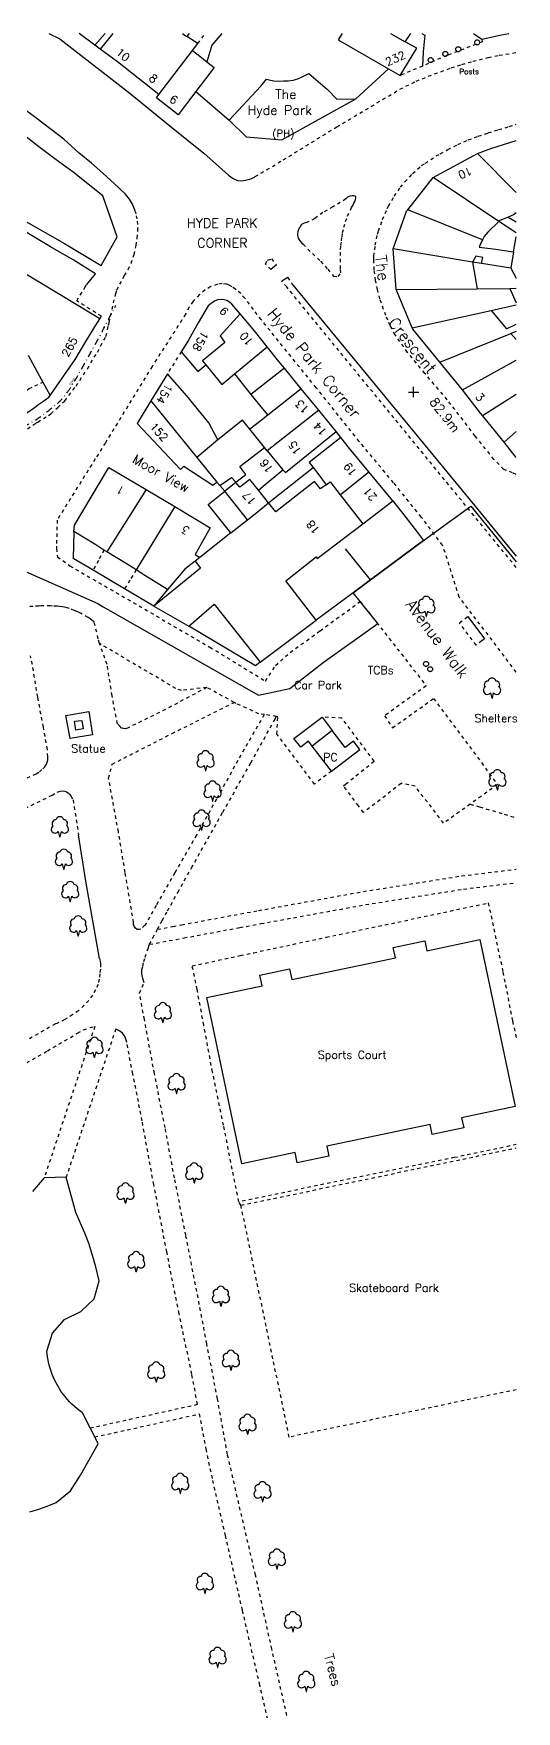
# Model space of a CAD drawing. Extents: x 428500 to 429165, y 435000 to 435500.
# Drawn here: x 428927.6 to 429000, y 435248.4 to 435500 of the extents above; entities that cross this region are included whole.
import ezdxf

# ---------------------------------------------------------------- set-up
doc = ezdxf.new("R2010")
doc.units = 0
doc.linetypes.add('DASHDOT1', pattern=[2, 1, -0.5, 0, -0.5])
doc.linetypes.add('DASHEDLINE', pattern=[1, 0.5, -0.5])
doc.layers.get('0').update_dxf_attribs({"color": 222})
for name, color, linetype in [('du-EXISTINGDUCT-F1', 181, 'DASHDOT1'), ('du-EXISTINGTEXT', 181, 'Continuous'), ('os_Block', 7, 'Continuous'), ('OS_LINE - Boundary', 8, 'Continuous'), ('OS_LINE - Building Division', 8, 'Continuous'), ('OS_LINE - Building Outline', 7, 'Continuous'), ('OS_LINE - Builiding Overhead', 7, 'DASHEDLINE'), ('OS_LINE - Default', 8, 'Continuous'), ('OS_LINE - Edge', 8, 'DASHEDLINE'), ('OS_LINE - Property Closing', 8, 'DASHEDLINE'), ('OS_LINE - Road Or Track', 8, 'DASHEDLINE'), ('OS_PT - Roadside', 8, 'Continuous'), ('OS_PT - Spot Height', 8, 'Continuous'), ('OS_PT - Structure', 8, 'Continuous'), ('OS_PT - Vegetation', 8, 'Continuous'), ('OS_TEXT - Building or Structure', 4, 'Continuous'), ('OS_TEXT - General', 4, 'Continuous'), ('OS_TEXT - Height', 4, 'Continuous'), ('OS_TEXT - Road', 4, 'Continuous'), ('OS_TEXT - Roadside', 4, 'Continuous')]:
    doc.layers.add(name, color=color, linetype=linetype)
doc.styles.add('AutoTextStyle-2', font='')
doc.styles.get('AutoTextStyle-2').set_extended_font_data('romans-shx')

# ---------------------------------------------------------------- blocks, each defined once
blk = doc.blocks.new('positionedNonconiferousTreeSymbol_#669966')
blk.add_lwpolyline([(-1.074, 0.097), (-1.21, -0.031), (-1.299, -0.194), (-1.334, -0.377), (-1.312, -0.561), (-1.233, -0.73), (-1.106, -0.866), (-0.944, -0.957), (-0.761, -0.993), (-0.576, -0.972), (-0.407, -0.894), (-0.27, -0.768), (-0.269, -0.765), (-0.068, -1.539), (0.012, -1.539), (0.193, -0.756), (0.193, -0.756), (0.329, -0.887), (0.499, -0.969), (0.685, -0.993), (0.87, -0.959), (1.036, -0.869), (1.164, -0.731), (1.244, -0.561), (1.267, -0.374), (1.23, -0.189), (1.138, -0.025), (0.999, 0.102), (1.087, 0.259), (1.119, 0.436), (1.094, 0.615), (1.012, 0.775), (0.883, 0.901), (0.72, 0.979), (0.541, 1), (0.541, 1), (0.464, 1.184), (0.331, 1.331), (0.156, 1.427), (-0.04, 1.461), (-0.236, 1.427), (-0.411, 1.331), (-0.544, 1.184), (-0.621, 1), (-0.801, 0.978), (-0.964, 0.9), (-1.093, 0.773), (-1.175, 0.611), (-1.199, 0.431), (-1.164, 0.254), (-1.074, 0.097)])
blk = doc.blocks.new('spotHeightSymbol_#FF0000')
for points in [[(-0.775, 0), (0.775, 0)], [(0, -0.775), (0, 0.775)]]:
    blk.add_lwpolyline(points)
blk = doc.blocks.new('roadsidePostSymbol_#000000')
blk.add_lwpolyline([(0.375, 0), (0.368, -0.073), (0.346, -0.144), (0.312, -0.208), (0.265, -0.265), (0.208, -0.312), (0.144, -0.346), (0.073, -0.368), (0, -0.375), (-0.073, -0.368), (-0.144, -0.346), (-0.208, -0.312), (-0.265, -0.265), (-0.312, -0.208), (-0.346, -0.144), (-0.368, -0.073), (-0.375, 0), (-0.368, 0.073), (-0.346, 0.144), (-0.312, 0.208), (-0.265, 0.265), (-0.208, 0.312), (-0.144, 0.346), (-0.073, 0.368), (0, 0.375), (0.073, 0.368), (0.144, 0.346), (0.208, 0.312), (0.265, 0.265), (0.312, 0.208), (0.346, 0.144), (0.368, 0.073), (0.375, 0)])
blk = doc.blocks.new('structurePointSymbol_#000000')
blk.add_lwpolyline([(0.375, 0), (0.368, -0.073), (0.346, -0.144), (0.312, -0.208), (0.265, -0.265), (0.208, -0.312), (0.144, -0.346), (0.073, -0.368), (0, -0.375), (-0.073, -0.368), (-0.144, -0.346), (-0.208, -0.312), (-0.265, -0.265), (-0.312, -0.208), (-0.346, -0.144), (-0.368, -0.073), (-0.375, 0), (-0.368, 0.073), (-0.346, 0.144), (-0.312, 0.208), (-0.265, 0.265), (-0.208, 0.312), (-0.144, 0.346), (-0.073, 0.368), (0, 0.375), (0.073, 0.368), (0.144, 0.346), (0.208, 0.312), (0.265, 0.265), (0.312, 0.208), (0.346, 0.144), (0.368, 0.073), (0.375, 0)])
blk = doc.blocks.new('se2835se')
at = {"layer": 'OS_LINE - Boundary'}
blk.add_lwpolyline([(428715.233, 435000), (428719.674, 435008.665), (428743.487, 435055.655), (428779.682, 435131.22), (428815.718, 435204.722), (428832.863, 435240.282), (428848.739, 435279.652), (428868.741, 435320.451), (428880.806, 435343.787), (428899.38, 435379.188), (428921.605, 435421.416), (428937.268, 435414.537), (428938.062, 435414.06), (428961.345, 435400.778), (428966.055, 435401.784), (428971.029, 435405.699), (428979.231, 435411.52), (428976.6, 435414.85), (428975.54, 435416.16), (428978.13, 435418.08), (428986.08, 435423.98), (428993.201, 435429.142), (429000, 435420.81)], dxfattribs=at)
at = {"layer": 'OS_LINE - Building Division'}
for points in [[(428949.95, 435500), (428950.59, 435499.58)], [(428973.9, 435500), (428973.3, 435499.05), (428980.85, 435494.7)], [(428946.43, 435490.85), (428951.46, 435497.47)], [(428953.61, 435495.77), (428954.7, 435494.9), (428951.97, 435491.31)], [(429000, 435476.15), (428994.2, 435482)], [(428997.39, 435471.84), (428987.55, 435478.4)], [(428994.94, 435469.05), (428983.73, 435473.58)], [(428993.45, 435465.7), (428981.55, 435467.7)], [(428982, 435461.6), (428994.13, 435461.73)], [(428958.6, 435457.95), (428955.6, 435454.65), (428956.3, 435453.7), (428952.95, 435450.95), (428953.44, 435450.35)], [(428984.41, 435455.85), (428996.24, 435458.47)], [(428988.55, 435450.75), (428999.2, 435455)], [(428957.74, 435448.96), (428962.67, 435453.01)], [(428965.23, 435449.83), (428960.22, 435445.89)], [(428991.95, 435446.6), (429000, 435451.05)], [(428945.21, 435444.92), (428952.1, 435436.45)], [(428967.75, 435446.75), (428962.726, 435442.79)], [(428994.96, 435442.72), (429000, 435445.95)], [(428970.38, 435443.54), (428962.65, 435437.45)], [(428962.25, 435437.95), (428960.06, 435440.67)], [(428998.17, 435438.73), (429000, 435440.35)], [(428955.25, 435439.1), (428952.1, 435436.45)], [(428955.55, 435432.25), (428957.3, 435433.45), (428957.95, 435432.75), (428959.45, 435433.9), (428958.55, 435435.1), (428962.25, 435437.95)], [(428962.65, 435437.45), (428962.25, 435437.95)], [(428962.65, 435437.45), (428965, 435434.6)], [(428952.1, 435436.45), (428955.1, 435432.75)], [(428961.333, 435431.554), (428960.05, 435433.15), (428958.55, 435432), (428957.95, 435432.7), (428956.3, 435431.37)], [(428971.5, 435432.35), (428972.1, 435432.8), (428973.6, 435430.85)], [(428973.6, 435430.85), (428977.9, 435434.3)], [(428944.51, 435431.61), (428938.62, 435422.28)], [(428959.7, 435427.1), (428961.1, 435428.2), (428962.85, 435429.65)], [(428973.6, 435430.85), (428977, 435426.5)], [(428948.79, 435429.06), (428943.006, 435419.58)], [(428957.185, 435425.122), (428959.7, 435427.1)], [(428952.53, 435421.46), (428951.84, 435420.91)]]:
    blk.add_lwpolyline(points, dxfattribs=at)
at = {"layer": 'OS_LINE - Building Outline'}
for points in [[(428936.82, 435498.25), (428934.45, 435500)], [(428936.82, 435498.25), (428938.35, 435500)], [(428939.5, 435500), (428937.63, 435497.65)], [(428950.95, 435500), (428950.59, 435499.58)], [(428955.854, 435500), (428954.36, 435498.26), (428953.61, 435495.77)], [(428981.15, 435500), (428983.33, 435498.78)], [(428937.63, 435497.65), (428936.82, 435498.25)], [(428946.43, 435490.85), (428940.2, 435495.75), (428937.63, 435497.65)], [(428952.25, 435498.5), (428950.59, 435499.58)], [(428951.46, 435497.47), (428952.25, 435498.5)], [(428951.46, 435497.47), (428952.56, 435496.6), (428953.61, 435495.77)], [(428982.6, 435493.7), (428985.1, 435497.8), (428983.33, 435498.78)], [(428956.95, 435487), (428961.7, 435492.1), (428962.55, 435493.15), (428963.15, 435493), (428963.65, 435492.9), (428964.4, 435492.85), (428965.1, 435492.9), (428965.8, 435492.9), (428966.55, 435493), (428967.25, 435493.2), (428967.9, 435493.5), (428968.9, 435494), (428971.7, 435491.6), (428973.1, 435490.15), (428975.95, 435490.2)], [(428975.95, 435490.2), (428980.85, 435494.7)], [(428980.85, 435494.7), (428982.6, 435493.7)], [(428951.97, 435491.31), (428949.3, 435487.8), (428946.05, 435490.35), (428946.43, 435490.85)], [(428951.97, 435491.31), (428956.95, 435487)], [(428994.2, 435482), (428996.2, 435482.75), (429000, 435483.95)], [(428987.55, 435478.4), (428994.2, 435482)], [(428983.73, 435473.58), (428987.55, 435478.4)], [(428981.55, 435467.7), (428983.55, 435473.35), (428983.73, 435473.58)], [(428998.78, 435472.46), (428997.45, 435471.9), (428997.39, 435471.84)], [(429000, 435473.1), (428999.6, 435472.8), (428998.78, 435472.46)], [(428997.39, 435471.84), (428995.75, 435470.2), (428995.2, 435469.55), (428994.94, 435469.05)], [(428937.55, 435457.206), (428936.65, 435457.75), (428928.7, 435462.55), (428926.7, 435463.75), (428920.07, 435467.65), (428919.1, 435466.05)], [(428982, 435461.6), (428981.55, 435467.7)], [(428994.94, 435469.05), (428994.8, 435468.8), (428994.45, 435467.95), (428996.55, 435467.7), (428999.6, 435467.25)], [(428999.6, 435467.25), (428999.2, 435464.8)], [(428994.8, 435465.5), (428995, 435466.4), (428993.95, 435466.6), (428993.45, 435465.7)], [(428993.45, 435465.7), (428994.13, 435461.73)], [(428999.2, 435464.8), (428994.8, 435465.5)], [(428958.6, 435457.95), (428957.35, 435459.4), (428957, 435459.7), (428956.6, 435459.95), (428956.2, 435460.05), (428955.75, 435460.1), (428955.2, 435460.05), (428954.75, 435459.85), (428954.25, 435459.5), (428953.8, 435459.15), (428952.3, 435456.6), (428950.85, 435454.05), (428949.75, 435452.3)], [(428984.41, 435455.85), (428982, 435461.6)], [(428994.13, 435461.73), (428999.052, 435461.789)], [(428999.052, 435461.789), (429000, 435459.611)], [(428930.09, 435445.72), (428930.23, 435445.88), (428933.85, 435451.15), (428935.6, 435454.1), (428936.95, 435456.25), (428937.55, 435457.206)], [(428962.67, 435453.01), (428960.75, 435455.4), (428958.6, 435457.95)], [(428996.24, 435458.47), (429000, 435459.3)], [(428996.24, 435458.47), (428998.55, 435455.7), (429000, 435456.4)], [(428988.55, 435450.75), (428984.5, 435455.65), (428984.41, 435455.85)], [(429000, 435455.3), (428999.2, 435455)], [(428999.2, 435455), (429000, 435454.15)], [(428949.75, 435452.3), (428952.25, 435449.35), (428953.44, 435450.35)], [(428965.23, 435449.83), (428964.4, 435450.85), (428962.67, 435453.01)], [(428926.808, 435451.776), (428928.5, 435448.65), (428929.006, 435447.718)], [(428953.44, 435450.35), (428955.85, 435447.4), (428957.74, 435448.96)], [(428967.75, 435446.75), (428965.23, 435449.83)], [(428991.95, 435446.6), (428988.55, 435450.75)], [(428929.006, 435447.718), (428930.09, 435445.72)], [(428947.7, 435449), (428945.21, 435444.92)], [(428955.25, 435439.1), (428953.9, 435441.65), (428950.6, 435445.7), (428947.7, 435449)], [(428957.74, 435448.96), (428960.22, 435445.89)], [(428945.21, 435444.92), (428943.15, 435441.55)], [(428960.22, 435445.89), (428961.95, 435443.75), (428962.726, 435442.79)], [(428970.38, 435443.54), (428967.75, 435446.75)], [(428994.96, 435442.72), (428994.65, 435443.1), (428991.95, 435446.6)], [(428960.06, 435440.67), (428958.95, 435442.05), (428955.25, 435439.1)], [(428962.726, 435442.79), (428961.09, 435441.5), (428960.06, 435440.67)], [(428973, 435440.35), (428970.38, 435443.54)], [(428998.17, 435438.73), (428994.96, 435442.72)], [(428943.15, 435441.55), (428949.65, 435434.65), (428950.15, 435435.15), (428954.5, 435432.3), (428955.1, 435432.75)], [(428965, 435434.6), (428965.4, 435434.2), (428973, 435440.35)], [(428973.708, 435439.437), (428968.958, 435435.687), (428969.564, 435434.919)], [(428977.9, 435434.3), (428975, 435437.8), (428973.708, 435439.437)], [(429000, 435436.45), (428998.17, 435438.73)], [(428933.65, 435425.35), (428933.75, 435426.3), (428938.9, 435434.95)], [(428938.9, 435434.95), (428944.51, 435431.61)], [(428961.333, 435431.554), (428962.045, 435432.145), (428962.05, 435432.15), (428965, 435434.6)], [(428969.564, 435434.919), (428970.25, 435434.05), (428971.5, 435432.35)], [(428955.1, 435432.75), (428955.55, 435432.25)], [(428971.5, 435432.35), (428970.65, 435431.75), (428969.75, 435432.85), (428963.949, 435428.271), (428962.85, 435429.65)], [(428981.5, 435429.95), (428977.9, 435434.3)], [(428944.51, 435431.61), (428948.79, 435429.06)], [(428957.185, 435425.122), (428953.797, 435429.377), (428956.3, 435431.37)], [(428959.7, 435427.1), (428956.3, 435431.37)], [(428962.85, 435429.65), (428961.36, 435431.52), (428961.333, 435431.554)], [(428977, 435426.5), (428981.5, 435429.95)], [(428948.79, 435429.06), (428954.1, 435425.9), (428951.85, 435421.9), (428952.53, 435421.46)], [(428938.176, 435422.548), (428936.95, 435423.35), (428933.65, 435425.35)], [(428957.185, 435425.122), (428952.53, 435421.46)], [(428970, 435412.05), (428965.45, 435417.95), (428970, 435421.55), (428970.15, 435421.3), (428977, 435426.5)], [(428938.62, 435422.28), (428938.25, 435422.5), (428938.176, 435422.548)], [(428943.006, 435419.58), (428941.65, 435420.45), (428938.62, 435422.28)], [(428947.73, 435416.63), (428944.3, 435418.75), (428943.006, 435419.58)], [(428951.84, 435420.91), (428952.65, 435419.85), (428945.68, 435414.13)], [(428951.84, 435420.91), (428950.3, 435419.7), (428947.73, 435416.63)], [(428950.9, 435411.15), (428954.7, 435414.45), (428961.6, 435405.75)], [(428945.68, 435414.13), (428950.9, 435411.15)], [(428961.6, 435405.75), (428970, 435412.05)], [(428992.326, 435412.275), (428992.74, 435412.586), (428995.251, 435409.247), (428994.838, 435408.936)]]:
    blk.add_lwpolyline(points, dxfattribs=at)
at = {"layer": 'OS_LINE - Builiding Overhead'}
blk.add_lwpolyline([(428994.838, 435408.936), (428994.011, 435408.314), (428991.5, 435411.653), (428992.326, 435412.275)], dxfattribs=at)
at = {"layer": 'OS_LINE - Default'}
for points in [[(428929.9, 435500), (428931.55, 435499.2), (428942.1, 435491), (428948.05, 435486.15), (428953.15, 435482.05), (428956.85, 435478.75), (428957.2, 435478.5), (428957.45, 435478.3), (428957.85, 435478.1), (428958.25, 435477.95), (428958.8, 435477.9), (428959.4, 435478)], [(428983.33, 435498.78), (428984.2, 435500)], [(428985.85, 435500), (428986.29, 435499.76), (428986.06, 435497.27), (428985.93, 435495.13)], [(428993.6, 435500), (428994.85, 435499.18)], [(428994.85, 435499.18), (428997.78, 435499.81), (428998.86, 435500)], [(428943, 435472.95), (428942.75, 435473.65), (428942.45, 435474.4), (428942, 435475.15), (428941.4, 435475.9), (428940.7, 435476.55), (428940.35, 435476.9), (428938, 435479.05), (428936.3, 435480.55), (428934.45, 435482.05), (428932.14, 435484.15), (428928.15, 435487.2), (428925.6, 435489.1)], [(428937.75, 435465.2), (428940.15, 435469.5), (428938, 435475.65), (428933.55, 435479.2), (428930.8, 435481.2), (428928.6, 435482.85), (428925.15, 435485.55)], [(428926.1, 435472), (428932.25, 435468.5), (428937.75, 435465.2)], [(428956.95, 435487), (428959.483, 435484.509), (428964.841, 435484.062), (428975.95, 435490.2)], [(428935.586, 435462.361), (428936.9, 435463.95), (428933.55, 435466.05), (428930.15, 435468), (428927.15, 435469.8), (428925.15, 435471.05), (428923.3, 435472.1), (428922, 435473.1), (428921.2, 435473.85), (428920.4, 435474.55), (428919.9, 435475.05), (428919.5, 435475.55), (428919.1, 435475.95), (428918.7, 435476.3), (428918.45, 435476.6), (428918.15, 435476.95), (428917.9, 435477.3), (428917.7, 435477.65), (428917.416, 435478.275)], [(428959.4, 435478), (428960.05, 435478.15), (428960.75, 435478.45)], [(428998.78, 435472.46), (429000, 435471.75)], [(429000, 435470.1), (428997.39, 435471.84)], [(428999.6, 435467.25), (429000, 435469.5)], [(428964.03, 435465.33), (428963.2, 435464.6)], [(428994.8, 435465.5), (428993.45, 435465.7)], [(428999.2, 435464.8), (429000, 435463.3)], [(428964.85, 435462.9), (428965.6, 435463.39), (428965.7, 435463.45)], [(428966.4, 435462.4), (428976.72, 435449.89)], [(428999.052, 435461.789), (429000, 435461.8)], [(428976.72, 435449.89), (428993.8, 435429.18)], [(428923.5, 435441.3), (428924.6, 435441.9), (428925.6, 435442.55), (428926.6, 435443.15), (428927.55, 435443.8), (428928.4, 435444.45), (428929.15, 435444.95), (428929.9, 435445.5), (428930.09, 435445.72)], [(428973.708, 435439.437), (428973, 435440.35)], [(428962.85, 435429.65), (428963.61, 435430.25), (428969.564, 435434.919)], [(428956.3, 435431.37), (428955.55, 435432.25)], [(428981.5, 435429.95), (428983.15, 435427.85), (428985.05, 435425.4), (428986.08, 435423.98), (428978.13, 435418.08)], [(428993.8, 435429.18), (428998.8, 435423.1)], [(428933.65, 435425.35), (428933.55, 435421.3)], [(428978.13, 435418.08), (428974.4, 435422.75)], [(428998.8, 435423.1), (429000, 435421.65)], [(428936.56, 435419.52), (428933.55, 435421.3)], [(428941.27, 435416.74), (428936.79, 435419.38), (428936.56, 435419.52)], [(428978.13, 435418.08), (428975.54, 435416.16)], [(428945.68, 435414.13), (428941.27, 435416.74)], [(428947.73, 435416.63), (428945.68, 435414.13)], [(428975.54, 435416.16), (428970, 435412.05)], [(428961.6, 435405.75), (428960.9, 435405.2), (428950.9, 435411.15)], [(428932.45, 435397.75), (428935.9, 435398.35), (428936.45, 435394.85), (428933.1, 435394.3), (428932.45, 435397.75)], [(428933.75, 435396.9), (428934.85, 435397), (428935.05, 435395.73), (428933.95, 435395.55), (428933.75, 435396.9)], [(428969.41, 435393.17), (428968.85, 435393.9), (428967.7, 435393), (428966.65, 435394.3), (428970.9, 435397.5)], [(428970.9, 435397.5), (428972.41, 435395.51)], [(428972.41, 435395.51), (428969.41, 435393.17)], [(428972.3, 435389.4), (428976.53, 435392.63), (428975.6, 435393.9), (428974.35, 435392.95), (428972.41, 435395.51)], [(428972.3, 435389.4), (428969.41, 435393.17)], [(428937.5, 435361.3), (428935.45, 435372.9), (428934.38, 435379.85)], [(428999.831, 435339.096), (428991.803, 435337.404), (428992.115, 435335.926), (428987.402, 435334.933), (428987.088, 435336.418), (428971.595, 435333.153), (428971.908, 435331.669), (428967.148, 435330.665), (428966.823, 435332.207), (428958.851, 435330.527), (428953.594, 435355.473), (428961.876, 435357.218), (428961.541, 435358.808), (428966.016, 435359.751), (428966.353, 435358.153), (428981.886, 435361.427), (428981.562, 435362.967), (428986.266, 435363.958), (428986.58, 435362.471), (428994.55, 435364.151), (428999.831, 435339.096)], [(428929.22, 435328.43), (428927.46, 435326.39)], [(428932.522, 435328.531), (428932.52, 435328.54), (428929.22, 435328.43)], [(428936.107, 435290.914), (428934.97, 435293.16), (428934.55, 435293.46), (428934.15, 435293.79), (428933.76, 435294.12), (428933.38, 435294.48), (428933.02, 435294.84), (428932.68, 435295.23), (428932.34, 435295.62), (428932.03, 435296.03), (428931.73, 435296.45), (428931.26, 435297.21), (428931.01, 435297.66), (428930.78, 435298.12), (428930.57, 435298.6), (428930.38, 435299.07), (428930.21, 435299.56), (428930.06, 435300.05), (428929.93, 435300.55), (428929.82, 435301.06), (428929.73, 435301.56), (428929.62, 435302.45), (428930.47, 435305.13), (428932.24, 435307.18), (428934.73, 435308.39), (428936.69, 435310.28), (428937.44, 435312.96), (428936.95, 435315.09), (428936.48, 435316.78), (428935.94, 435318.45), (428935.33, 435320.1), (428933.96, 435323.23), (428932.525, 435328.519), (428932.522, 435328.531)], [(428927.04, 435278.34), (428928.41, 435278.76), (428929.68, 435279.21), (428931.01, 435279.75), (428933.15, 435281.49), (428934.65, 435283.83), (428937.31, 435288.54), (428936.794, 435289.56)], [(428936.794, 435289.56), (428936.107, 435290.914)]]:
    blk.add_lwpolyline(points, dxfattribs=at)
at = {"layer": 'OS_LINE - Edge'}
for points in [[(428994.85, 435499.18), (428994.91, 435498.76), (428989.58, 435496.7), (428985.93, 435495.13)], [(428985.93, 435495.13), (428982.6, 435493.7)], [(428937.55, 435457.206), (428937.79, 435457.607), (428934.112, 435459.935), (428935.323, 435461.928), (428935.586, 435462.361)], [(428949.75, 435452.3), (428947.7, 435449)], [(428923.5, 435441.3), (428922.925, 435443.44), (428922.97, 435443.571), (428923.02, 435443.7), (428923.076, 435443.827), (428923.137, 435443.951), (428923.203, 435444.073), (428923.274, 435444.192), (428923.35, 435444.308), (428923.431, 435444.42), (428923.516, 435444.529), (428923.606, 435444.635), (428923.759, 435444.796), (428924.912, 435445.535), (428925.727, 435446.043), (428926.952, 435446.753), (428927.809, 435447.185), (428929.006, 435447.718)], [(428931.05, 435422.8), (428931.2, 435421.55), (428933, 435420.25), (428933.06, 435420.21)], [(428933.06, 435420.21), (428954.05, 435408), (428962.4, 435402.9)], [(428962.4, 435402.9), (428963.9, 435405.25), (428966.1, 435407.2), (428970.6, 435410.45), (428976.6, 435414.85)], [(428976.6, 435414.85), (428986.5, 435402.2), (428980.25, 435397.7), (428981.45, 435395.9), (428987.6, 435400.3), (428997.2, 435387.4), (428993.09, 435384.45)], [(428937.326, 435409.259), (428936.7, 435411.8), (428936.4, 435412), (428936.1, 435412.25), (428935.8, 435412.45), (428934.75, 435413.05), (428934.45, 435413.2), (428934.1, 435413.35), (428933.7, 435413.5), (428933, 435413.8), (428932.65, 435413.9), (428932.25, 435414), (428931.9, 435414.05), (428931.5, 435414.1), (428931.15, 435414.15), (428930.45, 435414.15), (428930.15, 435414.2), (428928.75, 435414.2), (428928.4, 435414.15), (428927.55, 435414.1), (428926.75, 435414.05)], [(428937.5, 435408.55), (428937.326, 435409.259)], [(428953.6, 435401.95), (428949.8, 435401.5), (428948.95, 435401.8), (428937.5, 435408.55)], [(428953.6, 435401.95), (428947.4, 435398.65), (428941.8, 435395.9), (428941.7, 435395.85), (428941.4, 435395.75), (428941.05, 435395.8), (428940.75, 435395.9), (428940.6, 435396.1), (428940.19, 435396.51), (428939.4, 435400.7), (428938.65, 435405.4), (428937.5, 435408.55)], [(428908.15, 435379.6), (428911.6, 435380.9), (428919.5, 435384.85), (428927.75, 435388.9), (428928, 435389), (428928.5, 435389.3), (428929, 435389.75), (428929.3, 435390.05), (428929.55, 435390.45), (428929.65, 435390.75), (428929.75, 435391.1), (428929.75, 435391.55), (428929.7, 435392.65), (428929.1, 435396), (428928.25, 435400.5), (428927.45, 435405.4), (428927.15, 435406.7)], [(428957.71, 435399.71), (428953.6, 435401.95)], [(428962.22, 435397.88), (428958.25, 435391), (428955.05, 435385.2), (428952.05, 435379.8), (428948.8, 435374.15), (428946, 435369.25), (428944.5, 435366.55), (428944.3, 435366.3), (428943.7, 435365.7), (428943.5, 435365.65), (428943.15, 435365.65), (428942.9, 435365.85), (428942.7, 435366.1), (428942.6, 435366.4), (428942.62, 435366.7), (428941.35, 435374.2), (428940.35, 435380.3), (428938.87, 435388.36), (428939.4, 435390.45), (428948.4, 435395.05), (428957.71, 435399.71)], [(428962.22, 435397.88), (428961.4, 435398), (428958, 435399.55), (428957.71, 435399.71)], [(428946.2, 435365.688), (428946.9, 435367), (428947.7, 435368.45), (428949.25, 435371.22), (428951.3, 435374.9), (428956, 435383.25), (428960.2, 435390.65), (428963.85, 435397.25), (428964.05, 435397.6)], [(428964.05, 435397.6), (428962.22, 435397.88)], [(428964.25, 435397.55), (428964.05, 435397.6)], [(428972.3, 435389.4), (428969.75, 435387.45), (428964.1, 435394.95), (428964.25, 435397.55)], [(428993.09, 435384.45), (428989.1, 435381.6), (428984.85, 435387.15), (428982.75, 435387.55), (428977.1, 435383.2), (428976.347, 435384.204), (428974.1, 435387.2), (428974.41, 435387.45), (428978.7, 435390.9), (428973.85, 435397.35), (428970.9, 435397.5)], [(428901.713, 435371.671), (428911.25, 435376.3), (428921.9, 435381.6), (428930.4, 435385.8), (428931.15, 435386.25), (428931.65, 435386.4), (428932, 435386.45), (428932.3, 435386.4), (428932.55, 435386.3), (428932.8, 435386.15), (428933, 435385.95), (428933.2, 435385.7), (428933.55, 435385.08), (428934.38, 435379.85)], [(428993.09, 435384.45), (428994.5, 435384.05), (428998.2, 435382.95), (429000, 435382.4)], [(428946.2, 435365.688), (428948.5, 435366.116), (428949.816, 435366.361), (428961.334, 435368.502), (428977.071, 435371.356), (428991.796, 435373.696), (429000, 435374.696)], [(428945.017, 435363.434), (428948.988, 435364.172), (428950.185, 435364.394), (428958.536, 435365.947), (428961.696, 435366.534), (428977.407, 435369.384), (428992.074, 435371.716), (429000, 435372.682)], [(428958.4, 435324.84), (428956.1, 435336.3), (428954.45, 435344.3), (428953.15, 435351.3), (428952.15, 435356.65), (428951.4, 435360.2), (428958.609, 435361.742), (428960.635, 435362.175), (428971.5, 435364.5), (428987.15, 435367.8), (428995.8, 435369.65), (428998, 435359.25), (428998.372, 435357.363), (428999.45, 435351.9), (429000, 435349.4)], [(428945.017, 435363.434), (428945.5, 435364.4), (428945.996, 435365.31), (428946.1, 435365.5), (428946.2, 435365.688)], [(428965.6, 435247.8), (428963.35, 435257.75), (428960.9, 435268.85), (428958.4, 435279.55), (428956.7, 435286.95), (428955.2, 435295.3), (428953.6, 435303.55), (428952.1, 435311.4), (428950.45, 435319.8), (428948.75, 435328.4), (428947.35, 435335.95), (428945.75, 435344.05), (428944.25, 435352.15), (428943.5, 435356.1), (428944.2, 435357.65), (428944.1, 435358), (428944, 435358.3), (428943.9, 435358.7), (428943.85, 435359.15), (428943.85, 435359.65), (428944.03, 435360.18), (428944.15, 435360.85), (428944.35, 435361.5), (428944.79, 435362.82), (428944.95, 435363.3), (428945.017, 435363.434)], [(428937.5, 435361.3), (428937.6, 435360.9), (428937.65, 435360.5), (428937.65, 435359.7), (428937.55, 435359), (428937.45, 435358.2), (428937.3, 435357.4), (428936.9, 435356.6), (428936.45, 435355.8), (428935.9, 435355), (428934.4, 435353.5), (428933.5, 435352.9), (428932.3, 435352.15), (428931.1, 435351.55), (428930.9, 435351.5), (428922.05, 435346.4)], [(428924.85, 435344.7), (428929.7, 435347.45), (428934.2, 435350.1), (428935.1, 435350.6), (428936.05, 435350.95), (428936.8, 435351.1), (428929.22, 435328.43)], [(428936.107, 435290.914), (428952.198, 435294.458), (428951.35, 435299), (428949.45, 435308.05), (428947.6, 435317.3), (428945.65, 435327.4), (428943.9, 435336.97), (428943.35, 435339.85), (428942.5, 435344), (428941.6, 435348.7), (428941.5, 435349.05), (428941.35, 435349.55), (428941.05, 435349.95), (428940.95, 435350.1), (428940.55, 435350.4), (428940.1, 435350.65), (428939.944, 435350.728), (428932.522, 435328.531)], [(429000, 435333.4), (428990.75, 435331.45), (428958.4, 435324.84)], [(428958.72, 435324.3), (429000, 435332.9)], [(428958.72, 435324.3), (428958.4, 435324.84)], [(429000, 435296.65), (428965.96, 435289.55), (428958.72, 435324.3)], [(428936.794, 435289.56), (428952.468, 435293.012), (428953.45, 435287.75), (428954.45, 435283.05), (428956.35, 435274.8), (428958.9, 435263.55), (428961.45, 435252.6), (428963.9, 435241.95)]]:
    blk.add_lwpolyline(points, dxfattribs=at)
at = {"layer": 'OS_LINE - Property Closing'}
for points in [[(428952.25, 435498.5), (428953.399, 435500)], [(428938.176, 435422.548), (428937.35, 435421), (428936.56, 435419.52)], [(428943.006, 435419.58), (428942.06, 435418.03), (428941.27, 435416.74)]]:
    blk.add_lwpolyline(points, dxfattribs=at)
at = {"layer": 'OS_LINE - Road Or Track'}
for points in [[(428982.55, 435491.65), (428985, 435492.85), (428986.8, 435493.6), (428990.25, 435494.85), (428991.85, 435495.35), (428993.5, 435495.85), (428995.8, 435496.4), (428997.45, 435496.75), (429000, 435497.15)], [(428960.75, 435478.45), (428960.85, 435478.55), (428965.05, 435481.05), (428973.1, 435486), (428982.55, 435491.65)], [(428988.59, 435481.97), (428989.75, 435482.6), (428991.25, 435483.35), (428992.8, 435484.05), (428994.3, 435484.6), (428995.8, 435485.1), (428997.35, 435485.6), (428998.95, 435486.05), (429000, 435486.4)], [(428982.55, 435453.81), (428981.85, 435454.8), (428981.1, 435456.2), (428980.74, 435457.04), (428980.45, 435457.7), (428979.55, 435460.2), (428979.2, 435461.6), (428978.9, 435463), (428978.7, 435464.55), (428978.65, 435466.05), (428978.65, 435466.6), (428978.85, 435468.25), (428979.2, 435469.9), (428979.35, 435470.4), (428979.95, 435472.1), (428980.65, 435473.75), (428980.85, 435474.1), (428981.7, 435475.6), (428982.65, 435476.95), (428983.3, 435477.75), (428984.45, 435479), (428985.8, 435480.2), (428986.35, 435480.55), (428988, 435481.65), (428988.59, 435481.97)], [(428967.2, 435470), (428967.2, 435469.7), (428967.3, 435469.3), (428967.55, 435468.9), (428967.85, 435468.55), (428968.05, 435468.4), (428969.45, 435467), (428970.65, 435465.85), (428971.75, 435464.65), (428972.6, 435463.6), (428973.3, 435463.55), (428973.7, 435464.1), (428973.65, 435464.7), (428973.65, 435467.6), (428973.7, 435468.2), (428973.8, 435468.9), (428973.88, 435469.53), (428973.95, 435470.15), (428974.15, 435470.95), (428974.4, 435471.8), (428974.7, 435472.6), (428975.3, 435473.9), (428975.5, 435474.2), (428975.65, 435474.55), (428975.8, 435474.8), (428975.9, 435475.1), (428975.95, 435475.3), (428975.95, 435475.55), (428975.7, 435475.65), (428975.4, 435475.65), (428975.05, 435475.6), (428974.7, 435475.45), (428974.45, 435475.2), (428972.5, 435474), (428971, 435473.15), (428969.8, 435472.25), (428968.6, 435471.65), (428968.2, 435471.55), (428967.8, 435471.35), (428967.5, 435470.9), (428967.35, 435470.6), (428967.25, 435470.3), (428967.2, 435470)], [(428943.25, 435470.4), (428943.25, 435471.35), (428943.15, 435472.2), (428943, 435472.95)], [(428928.04, 435441.62), (428928.25, 435441.75), (428929.85, 435442.75), (428930.2, 435443), (428931.25, 435443.95), (428932.3, 435444.95), (428934, 435447.15), (428935.7, 435449.75), (428937.2, 435452.25), (428938.484, 435454.598), (428938.848, 435456.2), (428938.956, 435456.677), (428939.943, 435461.022), (428940.133, 435461.581), (428940.55, 435462.4), (428941.25, 435463.7), (428941.8, 435464.6), (428942.25, 435465.55), (428942.7, 435466.85), (428943, 435468.2), (428943.15, 435469.3), (428943.25, 435470.4)], [(428963.2, 435464.6), (428962.4, 435465.4), (428962.7, 435466), (428963.3, 435466.2), (428964.03, 435465.33)], [(428955.9, 435462.5), (428955.2, 435462.4), (428954.2, 435462.05), (428953.35, 435461.55), (428952.5, 435460.85), (428951.7, 435460), (428951.55, 435459.85), (428950.95, 435458.95), (428950.4, 435457.9), (428946.07, 435451.14), (428945.4, 435450.1), (428938.4, 435438.65), (428936.87, 435436.21)], [(428960.59, 435458.61), (428959.3, 435460.3), (428958.7, 435461), (428958, 435461.55), (428957.9, 435461.65), (428957.4, 435462), (428956.9, 435462.3), (428956.6, 435462.4), (428955.9, 435462.5)], [(428965.59, 435462), (428964.85, 435462.9)], [(428965.7, 435463.45), (428966.4, 435462.4)], [(429000, 435419.95), (428965.59, 435462)], [(429000, 435404.25), (428991.45, 435415.5), (428988.95, 435423.3), (428985.75, 435427.5), (428981.6, 435432.65), (428976.45, 435438.85), (428970, 435446.9), (428961.75, 435457.1), (428960.59, 435458.61)], [(428999.45, 435434.12), (428998.15, 435434.65), (428996.65, 435436.15), (428993.85, 435439.65), (428989.65, 435445.1), (428986.3, 435449.05), (428983.7, 435452.2), (428982.55, 435453.81)], [(428926.7, 435440.75), (428928.04, 435441.62)], [(428936.87, 435436.21), (428931.15, 435427.05), (428931.06, 435423.13)], [(429000, 435433.9), (428999.45, 435434.12)], [(428931.06, 435423.13), (428931.05, 435422.8)]]:
    blk.add_lwpolyline(points, dxfattribs=at)
at = {"layer": 'OS_PT - Roadside'}
for p in [(428991.3, 435497.65), (428994.13, 435498.68), (428987.16, 435496.02), (428989.36, 435496.95)]:
    blk.add_blockref('roadsidePostSymbol_#000000', p, dxfattribs=at)
at = {"layer": 'OS_PT - Spot Height'}
blk.add_blockref('spotHeightSymbol_#FF0000', (428984.6, 435446.25), dxfattribs=at)
at = {"layer": 'OS_PT - Structure'}
for p in [(428986.47, 435405.48), (428987.09, 435404.69)]:
    blk.add_blockref('structurePointSymbol_#000000', p, dxfattribs=at)
at = {"layer": 'OS_PT - Vegetation'}
for p in [(428986.55, 435414.15), (428996.4, 435401.9), (428953.45, 435391), (428997.2, 435388.15), (428954.5, 435386.45), (428931.6, 435381.1), (428952.85, 435382.1), (428932.2, 435376.25), (428933.15, 435371.4), (428934.35, 435366.25), (428947.05, 435353.25), (428936.8, 435348.05), (428949.1, 435342.6), (428951.75, 435329.2), (428941.45, 435326.2), (428943.05, 435315.9), (428955.75, 435310.7), (428957.25, 435301.1), (428946.05, 435299.35), (428959.75, 435291.5), (428949.65, 435282.65), (428962, 435281.4), (428964.15, 435271.3), (428953.35, 435267.65), (428966.55, 435261.9), (428955.25, 435256.55), (428968.55, 435252.95)]:
    blk.add_blockref('positionedNonconiferousTreeSymbol_#669966', p, dxfattribs=at)
at = {"layer": 'OS_TEXT - Building or Structure', "style": 'AutoTextStyle-2'}
for s, insert, char_height, attachment_point, rotation in [('10', (428940.65, 435496.35), 1.2, 8, 321.3), ('232', (428980.7, 435495.1), 1.2, 7, 24), ('8', (428945.2, 435492.8), 1.2, 8, 320.9), ('6', (428948.3, 435489.6), 1.2, 8, 326), ('10', (428992.1, 435479.65), 1.2, 8, 203), ('The', (428978.8, 435466.65), 1.7, 7, 277.9), ('9', (428956.65, 435458.75), 1.2, 8, 129.3), ('Hyde\\~Park\\~Corner', (428962.15, 435457.6), 1.7, 7, 309.3), ('Crescent', (428980.7, 435456.6), 1.7, 7, 308.5), ('158', (428952.15, 435454.15), 1.2, 8, 240.6), ('10', (428960, 435454.6), 1.2, 8, 129.1), ('265', (428933.55, 435452.75), 1.2, 8, 60.7), ('154', (428947.5, 435447.6), 1.2, 7, 239.9), ('13', (428968.35, 435444.45), 1.2, 8, 132.9), ('3', (428994.1, 435445.1), 1.2, 8, 310.2), ('152', (428946, 435439.85), 1.2, 8, 312.5), ('14', (428971.05, 435441.1), 1.2, 8, 130.2), ('15', (428967.3, 435438.2), 1.2, 8, 123.6), ('Moor\\~View', (428942.3, 435435.75), 1.4, 7, 330.6), ('16', (428963.05, 435435.5), 1.2, 8, 125.4), ('19', (428976.2, 435434.2), 1.2, 7, 127.5), ('1', (428940.95, 435432.05), 1.2, 8, 149.3), ('17', (428960.45, 435430.7), 1.2, 8, 129.2), ('21', (428979.2, 435430.5), 1.2, 7, 128.8), ('3', (428950.7, 435426.05), 1.2, 8, 150.7), ('18', (428970, 435426.35), 1.2, 8, 128)]:
    blk.add_mtext(s, dxfattribs=dict(at, insert=insert, char_height=char_height, attachment_point=attachment_point, rotation=rotation))
at = {"layer": 'OS_TEXT - Building or Structure', "attachment_point": 7, "style": 'AutoTextStyle-2'}
for s, insert, char_height in [('The', (428963.85, 435490.2), 1.4), ('Hyde\\~Park', (428959.7, 435487.35), 1.4), ('(PH)', (428963.4, 435484.1), 1.1), ('TCBs', (428977.73, 435403.95), 1.2), ('Shelters', (428993.75, 435396.73), 1.2), ('Statue', (428933.27, 435392.19), 1.2), ('PC', (428971.06, 435390.9), 1.2), ('Sports\\~Court', (428970.26, 435345.87), 1.2)]:
    blk.add_mtext(s, dxfattribs=dict(at, insert=insert, char_height=char_height))
at = {"layer": 'OS_TEXT - General', "char_height": 1.2, "attachment_point": 7, "style": 'AutoTextStyle-2'}
for s, insert in [('Car\\~Park', (428966.7, 435401.7)), ('Skateboard\\~Park', (428974.95, 435311.34))]:
    blk.add_mtext(s, dxfattribs=dict(at, insert=insert))
at = {"layer": 'OS_TEXT - General', "insert": (428971.17, 435256.82), "char_height": 1.4, "attachment_point": 7, "rotation": 284.9, "style": 'AutoTextStyle-2'}
blk.add_mtext('Trees', dxfattribs=at)
at = {"layer": 'OS_TEXT - Height', "insert": (428986.9, 435444.75), "char_height": 1.4, "attachment_point": 7, "rotation": 308.1, "style": 'AutoTextStyle-2'}
blk.add_mtext('82.9m', dxfattribs=at)
at = {"layer": 'OS_TEXT - Road', "char_height": 1.4, "attachment_point": 5, "style": 'AutoTextStyle-2'}
for s, insert in [('HYDE\\~PARK', (428955.93, 435471.58)), ('CORNER', (428955.93, 435468.6))]:
    blk.add_mtext(s, dxfattribs=dict(at, insert=insert))
at = {"layer": 'OS_TEXT - Road', "insert": (428983.32, 435414.37), "char_height": 1.7, "attachment_point": 7, "rotation": 306.7, "style": 'AutoTextStyle-2'}
blk.add_mtext('Avenue\\~Walk', dxfattribs=at)
at = {"layer": 'OS_TEXT - Roadside', "insert": (428991.45, 435493.9), "char_height": 0.8, "attachment_point": 7, "style": 'AutoTextStyle-2'}
blk.add_mtext('Posts', dxfattribs=at)

msp = doc.modelspace()

# ---------------------------------------------------------------- linework, layer by layer
at = {"layer": 'du-EXISTINGDUCT-F1', "flags": 128}
msp.add_lwpolyline([(428926.02, 435441.03, 0.018602), (428927.85, 435442.02, 0.030099), (428928.93, 435442.74, 0.007441), (428931.13, 435444.47, 0.033255), (428931.59, 435444.9, 0.028269), (428932.62, 435446.12, 0.026768), (428933.56, 435447.52, 0.006664), (428934.04, 435448.35, 0.000965), (428937.24, 435454.09, 0.005648), (428938.18, 435455.84, 0.002898), (428939.97, 435459.28)], format="xyb", dxfattribs=at)

# ---------------------------------------------------------------- block references
at = {"layer": 'os_Block'}
msp.add_blockref('se2835se', (0, 0), dxfattribs=at)

# ---------------------------------------------------------------- texts
at = {"layer": 'du-EXISTINGTEXT'}
msp.add_text('SD1F', height=0.36, rotation=52.5983, dxfattribs=at).set_placement((428933.22, 435447.2))

doc.saveas('drawing.dxf')
